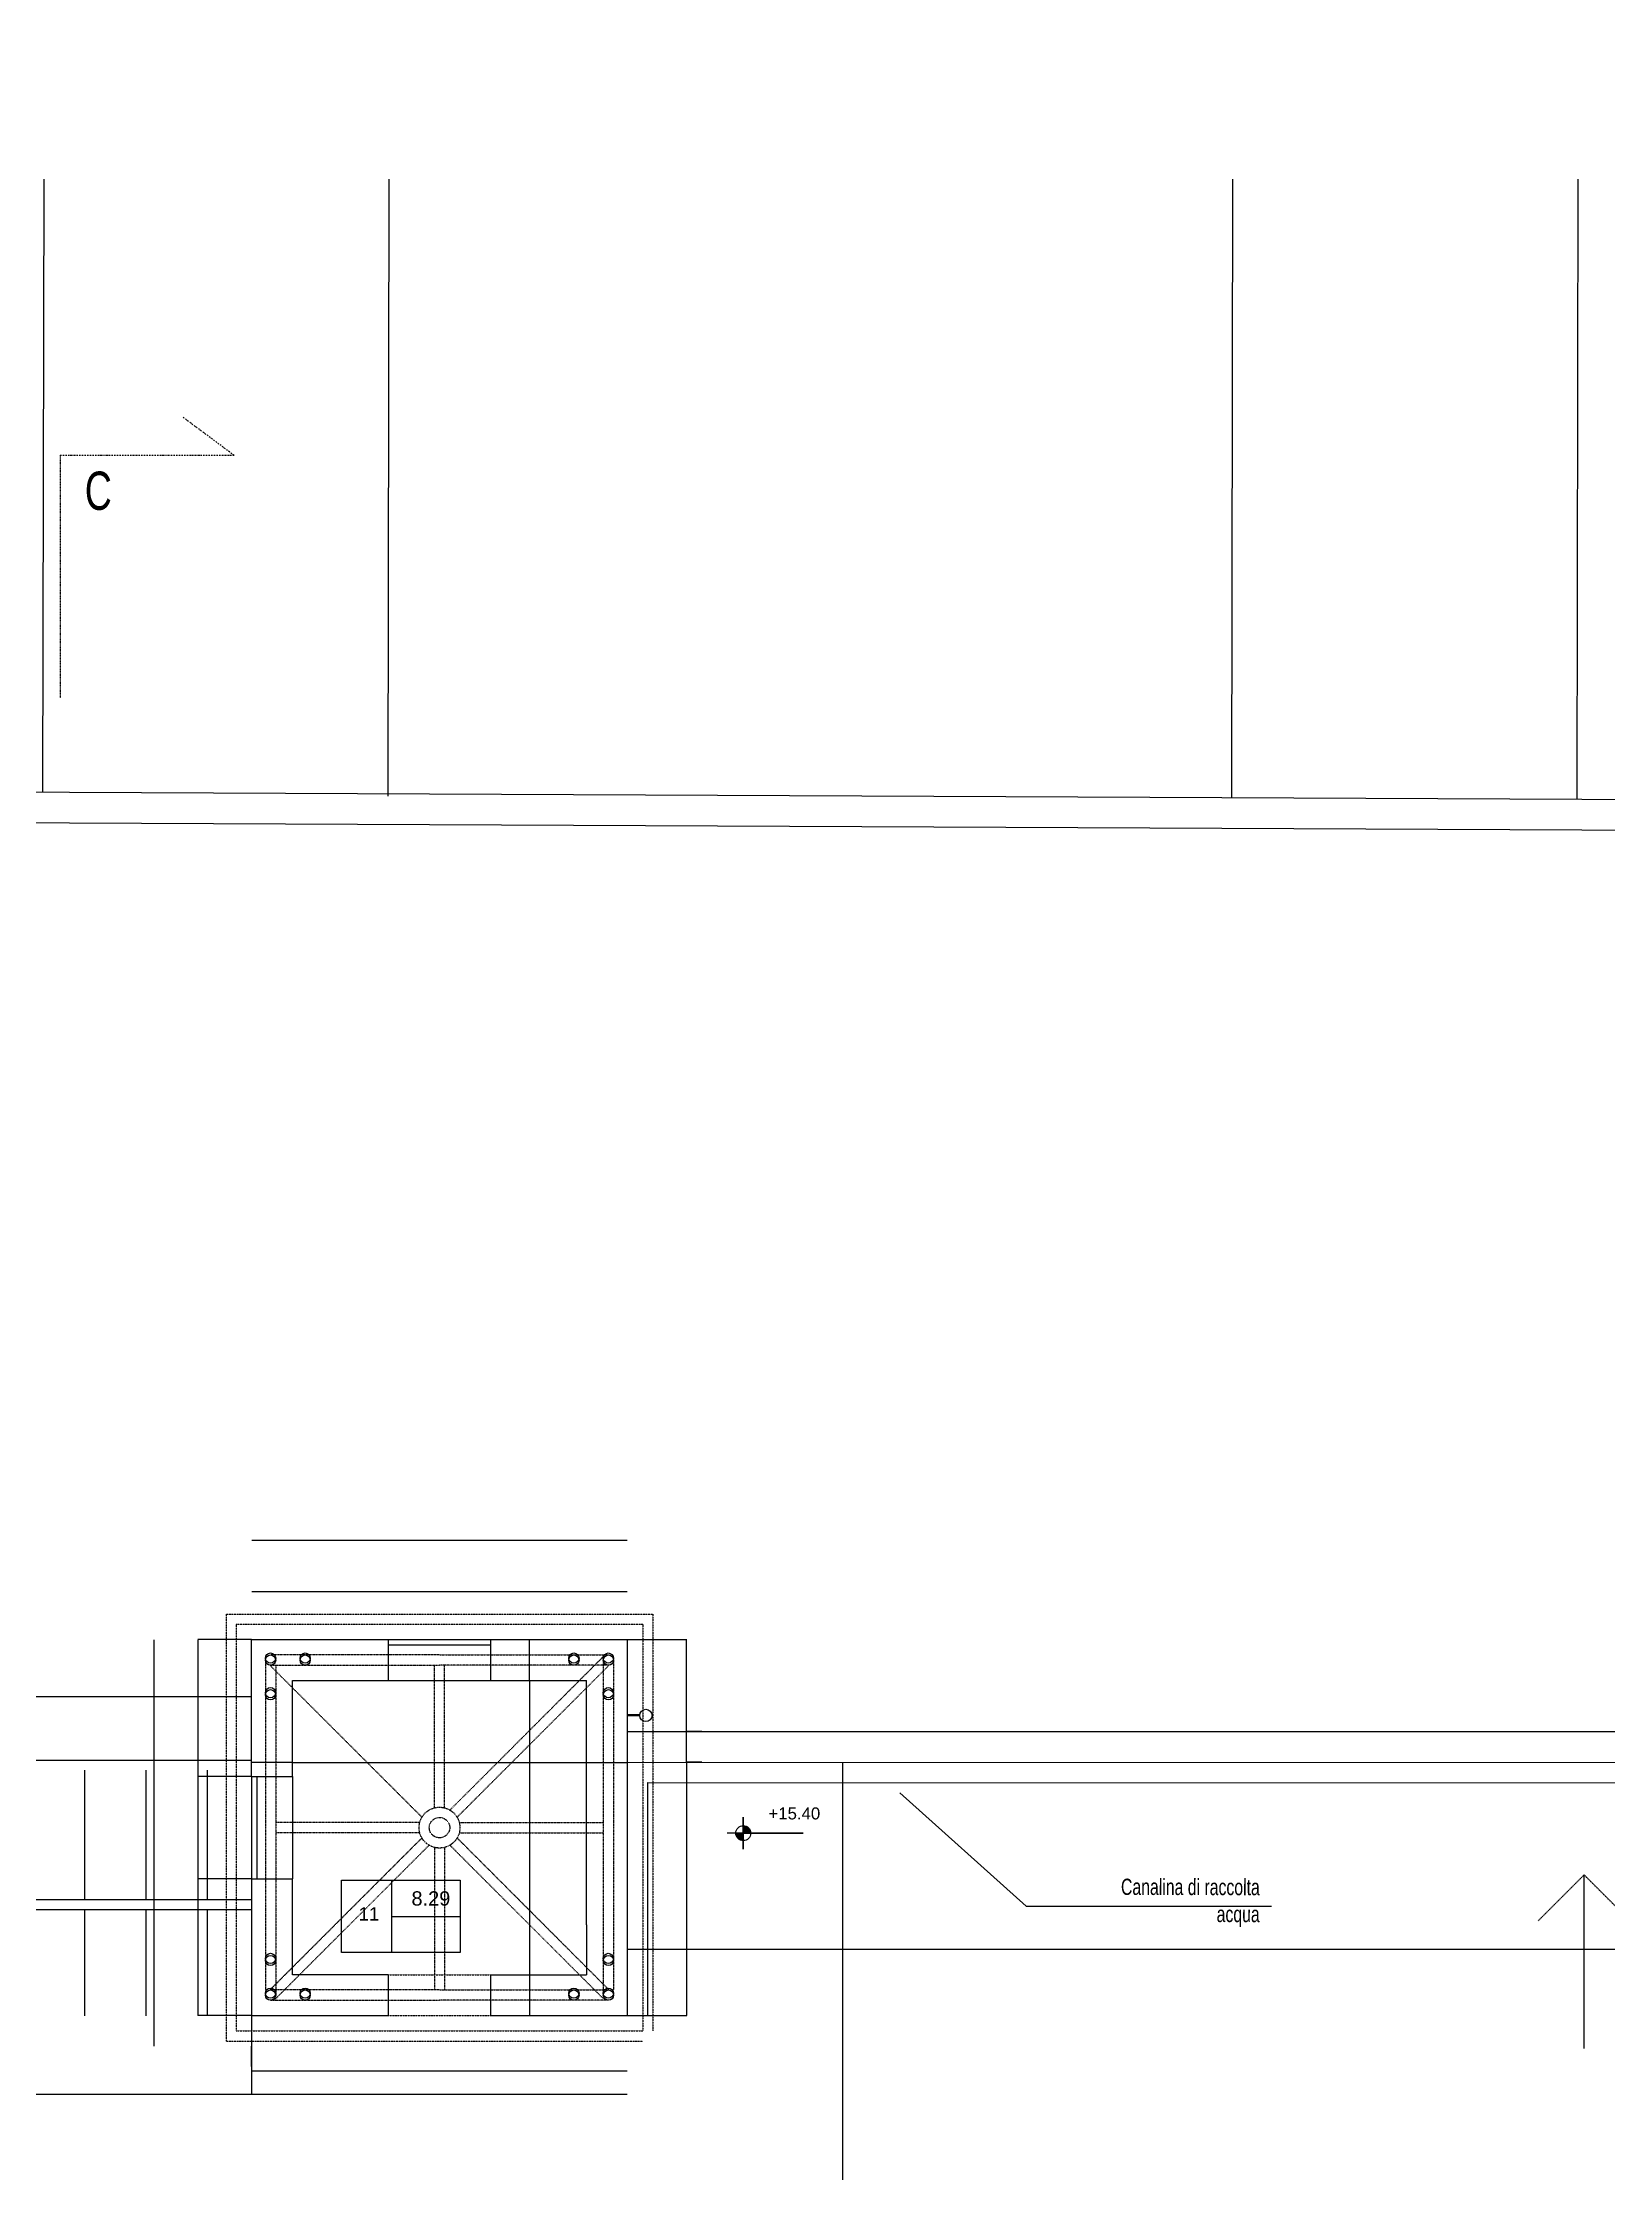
# Model space of a CAD drawing. Header units: millimetres. Extents: x -3782782348 to 131293, y -36553 to 57271.
# Drawn here: x 125612 to 127145, y -24931 to -22846 of the extents above; entities that cross this region are included whole.
import ezdxf

# ---------------------------------------------------------------- set-up
doc = ezdxf.new("R2010")
doc.units = ezdxf.units.MM
doc.header["$LTSCALE"] = 0.01
for name, pattern in [('ACAD_ISO03W100', [30, 12, -18]), ('CONTINOUS', [0]), ('DASHDOT', [25.4, 12.7, -6.35, 0, -6.35]), ('DASHED', [19.05, 12.7, -6.35]), ('HIDDEN', [0.375, 0.25, -0.125])]:
    doc.linetypes.add(name, pattern=pattern)
doc.layers.get('Defpoints').update_dxf_attribs({"color": 253})
for name, color, linetype in [('EPC QUARTO PILASTRI ACCIAIO DEFINITIVO', 1, 'ACAD_ISO03W100'), ('X_cavedi', 1, 'Continuous'), ('X_Esterno', 8, 'Continuous'), ('X_MURI', 8, 'Continuous'), ('X_Numerazione camere', 8, 'Continuous'), ('X_Proiezini', 1, 'Continuous'), ('X_quote 1', 253, 'Continuous'), ('X_Quote altimetriche', 5, 'Continuous'), ('X_rilievo', 8, 'Continuous'), ('X_Serramenti Est', 1, 'Continuous'), ('X_Serramenti Int', 8, 'Continuous'), ('X_Testalino', 8, 'Continuous'), ('X_TESTI', 253, 'Continuous')]:
    doc.layers.add(name, color=color, linetype=linetype)
doc.styles.add('nomi', font='arial.ttf')
doc.styles.add('QUOTE', font='simplex.shx', dxfattribs={"width": 0.7})
doc.styles.get("Standard").update_dxf_attribs({"font": 'arial.ttf'})
doc.dimstyles.get("Standard").update_dxf_attribs({"dimscale": 0, "dimtxt": 0.18, "dimasz": 0.18, "dimexe": 0.18, "dimexo": 0.0625, "dimgap": 0.09, "dimtad": 1, "dimdec": 0, "dimzin": 0, "dimdsep": 46, "dimtxsty": 'Standard', "dimcen": 0.09, "dimclrd": 256, "dimclre": 256, "dimclrt": 5, "dimadec": 0, "dimazin": 0, "dimtfac": 1, "dimtdec": 0, "dimtix": 1, "dimtofl": 0, "dimtmove": 2, "dimatfit": 3, "dimfxl": 1, "dimtolj": 1, "dimtzin": 0, "dimarcsym": 0})

# ---------------------------------------------------------------- blocks, each defined once
blk = doc.blocks.new('*D244')
at = {"layer": 'Defpoints', "color": 0, "transparency": 16777216}
for p in [(126395.2, -24529, 0), (126454.5, -24529, 0), (126454.5, -25091, 0)]:
    blk.add_point(p, dxfattribs=at)
at = {"layer": 'X_quote 1', "lineweight": -2, "transparency": 16777216}
blk.add_line((126395.2, -25090.9, 0), (126395.2, -24529.2, 0), dxfattribs=at)
at = {"layer": 'X_quote 1', "transparency": 16777216}
for points in [[(126395.2, -24529.2, 0), (126395.2, -24529.2, 0), (126395.2, -24529, 0)], [(126395.2, -25090.9, 0), (126395.2, -25090.9, 0), (126395.2, -25091, 0)]]:
    blk.add_solid(points, dxfattribs=at)
at = {"layer": 'X_quote 1', "color": 5, "transparency": 16777216, "insert": (126395, -24810, 0), "char_height": 0.18, "attachment_point": 5, "rotation": 90}
blk.add_mtext('\\A1;562', dxfattribs=at)
blk = doc.blocks.new('*D171')
at = {"layer": 'Defpoints', "color": 0, "transparency": 16777216}
for p in [(125816.4, -24464.8, 0), (125816.4, -24476, 0), (124959.1, -24519.5, 0)]:
    blk.add_point(p, dxfattribs=at)
at = {"layer": 'X_quote 1', "lineweight": -2, "transparency": 16777216}
blk.add_line((124959.3, -24464.8, 0), (125816.2, -24464.8, 0), dxfattribs=at)
at = {"layer": 'X_quote 1', "transparency": 16777216}
for points in [[(124959.3, -24464.8, 0), (124959.3, -24464.8, 0), (124959.1, -24464.8, 0)], [(125816.2, -24464.8, 0), (125816.2, -24464.8, 0), (125816.4, -24464.8, 0)]]:
    blk.add_solid(points, dxfattribs=at)
at = {"layer": 'X_quote 1', "color": 5, "transparency": 16777216, "insert": (125387.7, -24464.6, 0), "char_height": 0.18, "attachment_point": 5}
blk.add_mtext('\\A1;857', dxfattribs=at)
blk = doc.blocks.new('*D308')
at = {"layer": 'Defpoints', "color": 0, "transparency": 16777216}
for p in [(127471.7, -19638.3), (97217.8, -19646.3), (127471.7, -27284.1, 0)]:
    blk.add_point(p, dxfattribs=at)
at = {"layer": 'X_quote 1', "lineweight": -2, "transparency": 16777216}
blk.add_line((97217.9, -19638.3), (127471.6, -19638.3), dxfattribs=at)
at = {"layer": 'X_quote 1', "transparency": 16777216}
for points in [[(97217.9, -19638.2), (97217.9, -19638.3), (97217.8, -19638.3)], [(127471.6, -19638.2), (127471.6, -19638.3), (127471.7, -19638.3)]]:
    blk.add_solid(points, dxfattribs=at)
at = {"layer": 'X_quote 1', "color": 5, "transparency": 16777216, "insert": (112344.8, -19638.1), "char_height": 0.18, "attachment_point": 5}
blk.add_mtext('\\A1;30254', dxfattribs=at)
blk = doc.blocks.new('*D297')
at = {"layer": 'Defpoints', "color": 0, "transparency": 16777216}
for p in [(126184.4, -24529, 0), (127701.9, -24531.2, 0), (127701.9, -24711.9)]:
    blk.add_point(p, dxfattribs=at)
at = {"layer": 'X_quote 1', "lineweight": -2, "transparency": 16777216}
blk.add_line((126184.6, -24711.9), (127701.7, -24711.9), dxfattribs=at)
at = {"layer": 'X_quote 1', "transparency": 16777216}
for points in [[(126184.6, -24711.8), (126184.6, -24711.9), (126184.4, -24711.9)], [(127701.7, -24711.8), (127701.7, -24711.9), (127701.9, -24711.9)]]:
    blk.add_solid(points, dxfattribs=at)
at = {"layer": 'X_quote 1', "color": 5, "transparency": 16777216, "insert": (126943.1, -24711.7), "char_height": 0.18, "attachment_point": 5}
blk.add_mtext('\\A1;1517', dxfattribs=at)
blk = doc.blocks.new('*D352')
at = {"layer": 'Defpoints', "color": 0, "transparency": 16777216}
for p in [(94093.8, -18735.1), (126715.8, -26263.1, 0), (126715.8, -26355.1, 0)]:
    blk.add_point(p, dxfattribs=at)
at = {"layer": 'X_quote 1', "lineweight": -2, "transparency": 16777216}
blk.add_line((94093.9, -26263.1, 0), (126715.6, -26263.1, 0), dxfattribs=at)
at = {"layer": 'X_quote 1', "transparency": 16777216}
for points in [[(94093.9, -26263.1, 0), (94093.9, -26263.2, 0), (94093.8, -26263.1, 0)], [(126715.6, -26263.1, 0), (126715.6, -26263.2, 0), (126715.8, -26263.1, 0)]]:
    blk.add_solid(points, dxfattribs=at)
at = {"layer": 'X_quote 1', "color": 5, "transparency": 16777216, "insert": (110404.8, -26263, 0), "char_height": 0.18, "attachment_point": 5}
blk.add_mtext('\\A1;32622', dxfattribs=at)
blk = doc.blocks.new('*D250')
at = {"layer": 'Defpoints', "color": 0, "transparency": 16777216}
for p in [(126184.4, -24311.7), (125816.4, -24409.1, 0), (126184.4, -24409.1, 0)]:
    blk.add_point(p, dxfattribs=at)
at = {"layer": 'X_quote 1', "lineweight": -2, "transparency": 16777216}
blk.add_line((125816.6, -24311.7), (126184.2, -24311.7), dxfattribs=at)
at = {"layer": 'X_quote 1', "transparency": 16777216}
for points in [[(125816.6, -24311.6), (125816.6, -24311.7), (125816.4, -24311.7)], [(126184.2, -24311.6), (126184.2, -24311.7), (126184.4, -24311.7)]]:
    blk.add_solid(points, dxfattribs=at)
at = {"layer": 'X_quote 1', "color": 5, "transparency": 16777216, "insert": (126000.4, -24311.5), "char_height": 0.18, "attachment_point": 5}
blk.add_mtext('\\A1;368', dxfattribs=at)
blk = doc.blocks.new('*D108')
at = {"layer": 'Defpoints', "color": 0, "transparency": 16777216}
for p in [(125771.9, -24409.1, 0), (125720.6, -24777), (125771.9, -24777, 0)]:
    blk.add_point(p, dxfattribs=at)
at = {"layer": 'X_quote 1', "lineweight": -2, "transparency": 16777216}
blk.add_line((125720.6, -24409.3), (125720.6, -24776.9), dxfattribs=at)
at = {"layer": 'X_quote 1', "transparency": 16777216}
for points in [[(125720.5, -24409.3), (125720.6, -24409.3), (125720.6, -24409.1)], [(125720.5, -24776.9), (125720.6, -24776.9), (125720.6, -24777)]]:
    blk.add_solid(points, dxfattribs=at)
at = {"layer": 'X_quote 1', "color": 5, "transparency": 16777216, "insert": (125720.4, -24593.1), "char_height": 0.18, "attachment_point": 5, "rotation": 90}
blk.add_mtext('\\A1;368', dxfattribs=at)
blk = doc.blocks.new('*D109')
at = {"layer": 'Defpoints', "color": 0, "transparency": 16777216}
for p in [(125816.4, -24767.7, 0), (126184.5, -24799, 0), (126184.5, -24854.1)]:
    blk.add_point(p, dxfattribs=at)
at = {"layer": 'X_quote 1', "lineweight": -2, "transparency": 16777216}
blk.add_line((125816.6, -24854.1), (126184.3, -24854.1), dxfattribs=at)
at = {"layer": 'X_quote 1', "transparency": 16777216}
for points in [[(125816.6, -24854), (125816.6, -24854.1), (125816.4, -24854.1)], [(126184.3, -24854), (126184.3, -24854.1), (126184.5, -24854.1)]]:
    blk.add_solid(points, dxfattribs=at)
at = {"layer": 'X_quote 1', "color": 5, "transparency": 16777216, "insert": (126000.4, -24853.9), "char_height": 0.18, "attachment_point": 5}
blk.add_mtext('\\A1;368', dxfattribs=at)
blk = doc.blocks.new('*D251')
at = {"layer": 'Defpoints', "color": 0, "transparency": 16777216}
for p in [(125856.4, -24543.1), (126144.4, -24529.5), (126144.4, -24543.1, 0)]:
    blk.add_point(p, dxfattribs=at)
at = {"layer": 'X_quote 1', "lineweight": -2, "transparency": 16777216}
blk.add_line((125856.6, -24529.5), (126144.2, -24529.5), dxfattribs=at)
at = {"layer": 'X_quote 1', "transparency": 16777216}
for points in [[(125856.6, -24529.4), (125856.6, -24529.5), (125856.4, -24529.5)], [(126144.2, -24529.4), (126144.2, -24529.5), (126144.4, -24529.5)]]:
    blk.add_solid(points, dxfattribs=at)
at = {"layer": 'X_quote 1', "color": 5, "transparency": 16777216, "insert": (126000.4, -24529.3), "char_height": 0.18, "attachment_point": 5}
blk.add_mtext('\\A1;288', dxfattribs=at)
blk = doc.blocks.new('*D252')
at = {"layer": 'Defpoints', "color": 0, "transparency": 16777216}
for p in [(126088.4, -24409.1), (126095.7, -24409.1, 0), (126091.4, -24449.1, 0)]:
    blk.add_point(p, dxfattribs=at)
at = {"layer": 'X_quote 1', "lineweight": -2, "transparency": 16777216}
blk.add_line((126088.4, -24448.9), (126088.4, -24409.3), dxfattribs=at)
at = {"layer": 'X_quote 1', "transparency": 16777216}
for points in [[(126088.4, -24409.3), (126088.4, -24409.3), (126088.4, -24409.1)], [(126088.4, -24448.9), (126088.4, -24448.9), (126088.4, -24449.1)]]:
    blk.add_solid(points, dxfattribs=at)
at = {"layer": 'X_quote 1', "color": 5, "transparency": 16777216, "insert": (126088.2, -24429.1), "char_height": 0.18, "attachment_point": 5, "rotation": 90}
blk.add_mtext('\\A1;40', dxfattribs=at)
blk = doc.blocks.new('*D110')
at = {"layer": 'Defpoints', "color": 0, "transparency": 16777216}
for p in [(125816.4, -24527, 0), (125816.4, -24529.5), (125856.4, -24526.5, 0)]:
    blk.add_point(p, dxfattribs=at)
at = {"layer": 'X_quote 1', "lineweight": -2, "transparency": 16777216}
blk.add_line((125856.2, -24529.5), (125816.6, -24529.5), dxfattribs=at)
at = {"layer": 'X_quote 1', "transparency": 16777216}
for points in [[(125816.6, -24529.4), (125816.6, -24529.5), (125816.4, -24529.5)], [(125856.2, -24529.4), (125856.2, -24529.5), (125856.4, -24529.5)]]:
    blk.add_solid(points, dxfattribs=at)
at = {"layer": 'X_quote 1', "color": 5, "transparency": 16777216, "insert": (125836.4, -24529.3), "char_height": 0.18, "attachment_point": 5}
blk.add_mtext('\\A1;40', dxfattribs=at)
blk = doc.blocks.new('*D253')
at = {"layer": 'Defpoints', "color": 0, "transparency": 16777216}
for p in [(126144.4, -24737, 0), (126088.4, -24777), (126144.4, -24777, 0)]:
    blk.add_point(p, dxfattribs=at)
at = {"layer": 'X_quote 1', "lineweight": -2, "transparency": 16777216}
blk.add_line((126088.4, -24737.2), (126088.4, -24776.9), dxfattribs=at)
at = {"layer": 'X_quote 1', "transparency": 16777216}
for points in [[(126088.4, -24737.2), (126088.4, -24737.2), (126088.4, -24737)], [(126088.4, -24776.9), (126088.4, -24776.9), (126088.4, -24777)]]:
    blk.add_solid(points, dxfattribs=at)
at = {"layer": 'X_quote 1', "color": 5, "transparency": 16777216, "insert": (126088.2, -24757), "char_height": 0.18, "attachment_point": 5, "rotation": 90}
blk.add_mtext('\\A1;40', dxfattribs=at)
blk = doc.blocks.new('*D273')
at = {"layer": 'Defpoints', "color": 0, "transparency": 16777216}
for p in [(125950.2, -24362), (125816.4, -24409.1, 0), (125950.2, -24409.1, 0)]:
    blk.add_point(p, dxfattribs=at)
at = {"layer": 'X_quote 1', "lineweight": -2, "transparency": 16777216}
blk.add_line((125816.6, -24362), (125950.1, -24362), dxfattribs=at)
at = {"layer": 'X_quote 1', "transparency": 16777216}
for points in [[(125816.6, -24362), (125816.6, -24362), (125816.4, -24362)], [(125950.1, -24362), (125950.1, -24362), (125950.2, -24362)]]:
    blk.add_solid(points, dxfattribs=at)
at = {"layer": 'X_quote 1', "color": 5, "transparency": 16777216, "insert": (125883.3, -24361.8), "char_height": 0.18, "attachment_point": 5}
blk.add_mtext('\\A1;134', dxfattribs=at)
blk = doc.blocks.new('*D274')
at = {"layer": 'Defpoints', "color": 0, "transparency": 16777216}
for p in [(126050.2, -24362), (125950.2, -24409.1, 0), (126050.2, -24409.1, 0)]:
    blk.add_point(p, dxfattribs=at)
at = {"layer": 'X_quote 1', "lineweight": -2, "transparency": 16777216}
blk.add_line((125950.4, -24362), (126050.1, -24362), dxfattribs=at)
at = {"layer": 'X_quote 1', "transparency": 16777216}
for points in [[(125950.4, -24362), (125950.4, -24362), (125950.2, -24362)], [(126050.1, -24362), (126050.1, -24362), (126050.2, -24362)]]:
    blk.add_solid(points, dxfattribs=at)
at = {"layer": 'X_quote 1', "color": 5, "transparency": 16777216, "insert": (126000.2, -24361.8), "char_height": 0.18, "attachment_point": 5}
blk.add_mtext('\\A1;100', dxfattribs=at)
blk = doc.blocks.new('*D275')
at = {"layer": 'Defpoints', "color": 0, "transparency": 16777216}
for p in [(126184.4, -24362), (126050.2, -24409.1, 0), (126184.4, -24409.1, 0)]:
    blk.add_point(p, dxfattribs=at)
at = {"layer": 'X_quote 1', "lineweight": -2, "transparency": 16777216}
blk.add_line((126050.4, -24362), (126184.2, -24362), dxfattribs=at)
at = {"layer": 'X_quote 1', "transparency": 16777216}
for points in [[(126050.4, -24362), (126050.4, -24362), (126050.2, -24362)], [(126184.2, -24362), (126184.2, -24362), (126184.4, -24362)]]:
    blk.add_solid(points, dxfattribs=at)
at = {"layer": 'X_quote 1', "color": 5, "transparency": 16777216, "insert": (126117.3, -24361.8), "char_height": 0.18, "attachment_point": 5}
blk.add_mtext('\\A1;134', dxfattribs=at)
blk = doc.blocks.new('*D142')
at = {"layer": 'Defpoints', "color": 0, "transparency": 16777216}
for p in [(125771.8, -24777, 0), (125720.6, -24807), (125771.9, -24807, 0)]:
    blk.add_point(p, dxfattribs=at)
at = {"layer": 'X_quote 1', "lineweight": -2, "transparency": 16777216}
blk.add_line((125720.6, -24777.2), (125720.6, -24806.9), dxfattribs=at)
at = {"layer": 'X_quote 1', "transparency": 16777216}
for points in [[(125720.5, -24777.2), (125720.6, -24777.2), (125720.6, -24777)], [(125720.5, -24806.9), (125720.6, -24806.9), (125720.6, -24807)]]:
    blk.add_solid(points, dxfattribs=at)
at = {"layer": 'X_quote 1', "color": 5, "transparency": 16777216, "insert": (125720.4, -24792), "char_height": 0.18, "attachment_point": 5, "rotation": 90}
blk.add_mtext('\\A1;30', dxfattribs=at)
blk = doc.blocks.new('*D276')
at = {"layer": 'Defpoints', "color": 0, "transparency": 16777216}
for p in [(126144.4, -24449.1, 0), (126088.4, -24737), (126144.4, -24737, 0)]:
    blk.add_point(p, dxfattribs=at)
at = {"layer": 'X_quote 1', "lineweight": -2, "transparency": 16777216}
blk.add_line((126088.4, -24449.3), (126088.4, -24736.8), dxfattribs=at)
at = {"layer": 'X_quote 1', "transparency": 16777216}
for points in [[(126088.4, -24449.3), (126088.4, -24449.3), (126088.4, -24449.1)], [(126088.4, -24736.8), (126088.4, -24736.8), (126088.4, -24737)]]:
    blk.add_solid(points, dxfattribs=at)
at = {"layer": 'X_quote 1', "color": 5, "transparency": 16777216, "insert": (126088.2, -24593.1), "char_height": 0.18, "attachment_point": 5, "rotation": 90}
blk.add_mtext('\\A1;288', dxfattribs=at)
blk = doc.blocks.new('*D277')
at = {"layer": 'Defpoints', "color": 0, "transparency": 16777216}
for p in [(125950.2, -24777, 0), (126050.2, -24777, 0), (126050.2, -24831.1)]:
    blk.add_point(p, dxfattribs=at)
at = {"layer": 'X_quote 1', "lineweight": -2, "transparency": 16777216}
blk.add_line((125950.4, -24831.1), (126050.1, -24831.1), dxfattribs=at)
at = {"layer": 'X_quote 1', "transparency": 16777216}
for points in [[(125950.4, -24831.1), (125950.4, -24831.1), (125950.2, -24831.1)], [(126050.1, -24831.1), (126050.1, -24831.1), (126050.2, -24831.1)]]:
    blk.add_solid(points, dxfattribs=at)
at = {"layer": 'X_quote 1', "color": 5, "transparency": 16777216, "insert": (126000.2, -24830.9), "char_height": 0.18, "attachment_point": 5}
blk.add_mtext('\\A1;100', dxfattribs=at)
blk = doc.blocks.new('*D278')
at = {"layer": 'Defpoints', "color": 0, "transparency": 16777216}
for p in [(125816.4, -24777, 0), (125950.2, -24777, 0), (125950.2, -24831.1)]:
    blk.add_point(p, dxfattribs=at)
at = {"layer": 'X_quote 1', "lineweight": -2, "transparency": 16777216}
blk.add_line((125816.6, -24831.1), (125950.1, -24831.1), dxfattribs=at)
at = {"layer": 'X_quote 1', "transparency": 16777216}
for points in [[(125816.6, -24831.1), (125816.6, -24831.1), (125816.4, -24831.1)], [(125950.1, -24831.1), (125950.1, -24831.1), (125950.2, -24831.1)]]:
    blk.add_solid(points, dxfattribs=at)
at = {"layer": 'X_quote 1', "color": 5, "transparency": 16777216, "insert": (125883.3, -24830.9), "char_height": 0.18, "attachment_point": 5}
blk.add_mtext('\\A1;134', dxfattribs=at)
blk = doc.blocks.new('*D279')
at = {"layer": 'Defpoints', "color": 0, "transparency": 16777216}
for p in [(126050.2, -24777, 0), (126184.4, -24777, 0), (126184.4, -24831.1)]:
    blk.add_point(p, dxfattribs=at)
at = {"layer": 'X_quote 1', "lineweight": -2, "transparency": 16777216}
blk.add_line((126050.4, -24831.1), (126184.2, -24831.1), dxfattribs=at)
at = {"layer": 'X_quote 1', "transparency": 16777216}
for points in [[(126050.4, -24831.1), (126050.4, -24831.1), (126050.2, -24831.1)], [(126184.2, -24831.1), (126184.2, -24831.1), (126184.4, -24831.1)]]:
    blk.add_solid(points, dxfattribs=at)
at = {"layer": 'X_quote 1', "color": 5, "transparency": 16777216, "insert": (126117.3, -24830.9), "char_height": 0.18, "attachment_point": 5}
blk.add_mtext('\\A1;134', dxfattribs=at)
blk = doc.blocks.new('*D377')
at = {"layer": 'Defpoints', "color": 0, "transparency": 16777216}
for p in [(126144.4, -24529.5, 0), (126184.4, -24529.5, 0), (126184.4, -24529.5)]:
    blk.add_point(p, dxfattribs=at)
at = {"layer": 'X_quote 1', "lineweight": -2, "transparency": 16777216}
for p, q in [((126144.4, -24529.4), (126144.4, -24529.3)), ((126144.6, -24529.5), (126184.2, -24529.5)), ((126184.4, -24529.5), (126184.4, -24529.6))]:
    blk.add_line(p, q, dxfattribs=at)
at = {"layer": 'X_quote 1', "transparency": 16777216}
for points in [[(126144.6, -24529.4), (126144.6, -24529.5), (126144.4, -24529.5)], [(126184.2, -24529.4), (126184.2, -24529.5), (126184.4, -24529.5)]]:
    blk.add_solid(points, dxfattribs=at)
at = {"layer": 'X_quote 1', "color": 5, "transparency": 16777216, "insert": (126164.4, -24529.3), "char_height": 0.18, "attachment_point": 5}
blk.add_mtext('\\A1;40', dxfattribs=at)
blk = doc.blocks.new('*D379')
at = {"layer": 'Defpoints', "color": 0, "transparency": 16777216}
for p in [(125816.4, -24409.1, 0), (125763.9, -24543.1), (125816.4, -24543.1, 0)]:
    blk.add_point(p, dxfattribs=at)
at = {"layer": 'X_quote 1', "lineweight": -2, "transparency": 16777216}
for p, q in [((125816.3, -24409.1), (125763.7, -24409.1)), ((125763.9, -24409.3), (125763.9, -24542.9)), ((125816.3, -24543.1), (125763.7, -24543.1))]:
    blk.add_line(p, q, dxfattribs=at)
at = {"layer": 'X_quote 1', "transparency": 16777216}
for points in [[(125763.9, -24409.3), (125763.9, -24409.3), (125763.9, -24409.1)], [(125763.9, -24542.9), (125763.9, -24542.9), (125763.9, -24543.1)]]:
    blk.add_solid(points, dxfattribs=at)
at = {"layer": 'X_quote 1', "color": 5, "transparency": 16777216, "insert": (125763.7, -24476.1), "char_height": 0.18, "attachment_point": 5, "rotation": 90}
blk.add_mtext('\\A1;134', dxfattribs=at)
blk = doc.blocks.new('*D380')
at = {"layer": 'Defpoints', "color": 0, "transparency": 16777216}
for p in [(125816.4, -24543.1, 0), (125763.9, -24643.1), (125816.4, -24643.1, 0)]:
    blk.add_point(p, dxfattribs=at)
at = {"layer": 'X_quote 1', "lineweight": -2, "transparency": 16777216}
for p, q in [((125816.3, -24543.1), (125763.7, -24543.1)), ((125763.9, -24543.3), (125763.9, -24642.9)), ((125816.3, -24643.1), (125763.7, -24643.1))]:
    blk.add_line(p, q, dxfattribs=at)
at = {"layer": 'X_quote 1', "transparency": 16777216}
for points in [[(125763.9, -24543.3), (125763.9, -24543.3), (125763.9, -24543.1)], [(125763.9, -24642.9), (125763.9, -24642.9), (125763.9, -24643.1)]]:
    blk.add_solid(points, dxfattribs=at)
at = {"layer": 'X_quote 1', "color": 5, "transparency": 16777216, "insert": (125763.7, -24593.1), "char_height": 0.18, "attachment_point": 5, "rotation": 90}
blk.add_mtext('\\A1;100', dxfattribs=at)
blk = doc.blocks.new('*D381')
at = {"layer": 'Defpoints', "color": 0, "transparency": 16777216}
for p in [(125816.4, -24643.1, 0), (125763.9, -24777), (125816.4, -24777, 0)]:
    blk.add_point(p, dxfattribs=at)
at = {"layer": 'X_quote 1', "lineweight": -2, "transparency": 16777216}
for p, q in [((125816.3, -24643.1), (125763.7, -24643.1)), ((125763.9, -24643.3), (125763.9, -24776.9)), ((125816.3, -24777), (125763.7, -24777))]:
    blk.add_line(p, q, dxfattribs=at)
at = {"layer": 'X_quote 1', "transparency": 16777216}
for points in [[(125763.9, -24643.3), (125763.9, -24643.3), (125763.9, -24643.1)], [(125763.9, -24776.9), (125763.9, -24776.9), (125763.9, -24777)]]:
    blk.add_solid(points, dxfattribs=at)
at = {"layer": 'X_quote 1', "color": 5, "transparency": 16777216, "insert": (125763.7, -24710.1), "char_height": 0.18, "attachment_point": 5, "rotation": 90}
blk.add_mtext('\\A1;134', dxfattribs=at)
blk = doc.blocks.new('*D419')
at = {"layer": 'Defpoints', "color": 0, "transparency": 16777216}
for p in [(96927.2, -18765.1), (96934, -18765.1), (126454.5, -26355.1, 0)]:
    blk.add_point(p, dxfattribs=at)
at = {"layer": 'X_quote 1', "lineweight": -2, "transparency": 16777216}
for p, q in [((96933.9, -18765.1), (96927, -18765.1)), ((96927.2, -26354.9), (96927.2, -18765.3)), ((126454.4, -26355.1), (96927, -26355.1))]:
    blk.add_line(p, q, dxfattribs=at)
at = {"layer": 'X_quote 1', "transparency": 16777216}
for points in [[(96927.2, -18765.3), (96927.2, -18765.3), (96927.2, -18765.1)], [(96927.2, -26354.9), (96927.2, -26354.9), (96927.2, -26355.1)]]:
    blk.add_solid(points, dxfattribs=at)
at = {"layer": 'X_quote 1', "color": 5, "transparency": 16777216, "insert": (96927, -22560.1), "char_height": 0.18, "attachment_point": 5, "rotation": 90}
blk.add_mtext('\\A1;7590', dxfattribs=at)
blk = doc.blocks.new('quota altim')
at = {"layer": 'X_Quote altimetriche', "ltscale": 4}
h = blk.add_hatch(color=256, dxfattribs=at)
h.paths.add_polyline_path([(0, 18.7), (0, 0), (18.7, 0, 0.414214)])
h.paths.add_polyline_path([(0, 0), (-18.7, 0, 0.414214), (0, -18.7)])
blk.add_lwpolyline([(0, 0), (0, 40), (0, 40), (0, -40), (0, -40), (0, 0), (40, 0), (149.3, 0), (0, 0), (-40, 0), (-40, 0)], dxfattribs=at)
blk.add_circle((0, 0), 18.7, dxfattribs=at)
blk = doc.blocks.new('*D407')
at = {"layer": 'Defpoints', "color": 0, "transparency": 16777216}
for p in [(124959.1, -24801.9, 0), (125816.4, -24807, 0), (125816.4, -24854.1)]:
    blk.add_point(p, dxfattribs=at)
at = {"layer": 'X_quote 1', "lineweight": -2, "transparency": 16777216}
for p, q in [((124959.1, -24801.9), (124959.1, -24854.3)), ((125816.4, -24807.1), (125816.4, -24854.3)), ((124959.3, -24854.1), (125816.2, -24854.1))]:
    blk.add_line(p, q, dxfattribs=at)
at = {"layer": 'X_quote 1', "transparency": 16777216}
for points in [[(124959.3, -24854), (124959.3, -24854.1), (124959.1, -24854.1)], [(125816.2, -24854), (125816.2, -24854.1), (125816.4, -24854.1)]]:
    blk.add_solid(points, dxfattribs=at)
at = {"layer": 'X_quote 1', "color": 5, "transparency": 16777216, "insert": (125387.7, -24853.9), "char_height": 0.18, "attachment_point": 5}
blk.add_mtext('\\A1;857', dxfattribs=at)
blk = doc.blocks.new('*D409')
at = {"layer": 'Defpoints', "color": 0, "transparency": 16777216}
for p in [(126241.6, -24529, 0), (126184.4, -24777, 0), (126242.4, -24777)]:
    blk.add_point(p, dxfattribs=at)
at = {"layer": 'X_quote 1', "lineweight": -2, "transparency": 16777216}
for p, q in [((126241.6, -24529), (126242.6, -24529)), ((126242.4, -24529.1), (126242.4, -24776.9)), ((126184.5, -24777), (126242.6, -24777))]:
    blk.add_line(p, q, dxfattribs=at)
at = {"layer": 'X_quote 1', "transparency": 16777216}
for points in [[(126242.4, -24529.1), (126242.4, -24529.1), (126242.4, -24529)], [(126242.4, -24776.9), (126242.4, -24776.9), (126242.4, -24777)]]:
    blk.add_solid(points, dxfattribs=at)
at = {"layer": 'X_quote 1', "color": 5, "transparency": 16777216, "insert": (126242.2, -24653), "char_height": 0.18, "attachment_point": 5, "rotation": 90}
blk.add_mtext('\\A1;248', dxfattribs=at)
blk = doc.blocks.new('*D410')
at = {"layer": 'Defpoints', "color": 0, "transparency": 16777216}
for p in [(126242.4, -24499), (126257.4, -24499, 0), (126257.4, -24529)]:
    blk.add_point(p, dxfattribs=at)
at = {"layer": 'X_quote 1', "lineweight": -2, "transparency": 16777216}
for p, q in [((126257.3, -24499), (126242.2, -24499)), ((126242.4, -24528.8), (126242.4, -24499.2)), ((126257.3, -24529), (126242.2, -24529))]:
    blk.add_line(p, q, dxfattribs=at)
at = {"layer": 'X_quote 1', "transparency": 16777216}
for points in [[(126242.4, -24499.2), (126242.4, -24499.2), (126242.4, -24499)], [(126242.4, -24528.8), (126242.4, -24528.8), (126242.4, -24529)]]:
    blk.add_solid(points, dxfattribs=at)
at = {"layer": 'X_quote 1', "color": 5, "transparency": 16777216, "insert": (126242.2, -24514), "char_height": 0.18, "attachment_point": 5, "rotation": 90}
blk.add_mtext('\\A1;30', dxfattribs=at)
blk = doc.blocks.new('*D411')
at = {"layer": 'Defpoints', "color": 0, "transparency": 16777216}
for p in [(126184.4, -24409.1, 0), (126242.4, -24409.1), (126257.4, -24499, 0)]:
    blk.add_point(p, dxfattribs=at)
at = {"layer": 'X_quote 1', "lineweight": -2, "transparency": 16777216}
for p, q in [((126184.5, -24409.1), (126242.6, -24409.1)), ((126242.4, -24498.9), (126242.4, -24409.3)), ((126257.3, -24499), (126242.2, -24499))]:
    blk.add_line(p, q, dxfattribs=at)
at = {"layer": 'X_quote 1', "transparency": 16777216}
for points in [[(126242.4, -24409.3), (126242.4, -24409.3), (126242.4, -24409.1)], [(126242.4, -24498.9), (126242.4, -24498.9), (126242.4, -24499)]]:
    blk.add_solid(points, dxfattribs=at)
at = {"layer": 'X_quote 1', "color": 5, "transparency": 16777216, "insert": (126242.2, -24454.1), "char_height": 0.18, "attachment_point": 5, "rotation": 90}
blk.add_mtext('\\A1;90', dxfattribs=at)

msp = doc.modelspace()

# ---------------------------------------------------------------- linework, layer by layer
at = {"layer": 'EPC QUARTO PILASTRI ACCIAIO DEFINITIVO', "linetype": 'CONTINOUS'}
for centre in [(125835, -24429.1, 0), (125868.8, -24429.1, 0), (126132, -24429.1, 0), (126165.8, -24429.1, 0), (125835, -24463, 0), (126165.8, -24463, 0), (125835, -24723.1, 0), (126165.8, -24723.1, 0), (125835, -24757, 0), (125868.8, -24757, 0), (126132, -24757, 0), (126165.8, -24757, 0)]:
    msp.add_circle(centre, 5, dxfattribs=at)
at = {"layer": 'X_cavedi'}
for p, q in [((126196.5, -24482.8, 0), (126184.4, -24482.8, 0)), ((126196.5, -24483.8, 0), (126184.4, -24483.8, 0))]:
    msp.add_line(p, q, dxfattribs=at)
msp.add_circle((126202.5, -24483.3, 0), 6, dxfattribs=at)
msp.add_circle((126202.5, -24483.3, 0), 6, dxfattribs=at)
at = {"layer": 'X_Esterno'}
for p, q in [((124705.6, -23575.3, 0), (128534.6, -23593, 0)), ((124705.6, -23575.3, 0), (128534.6, -23593, 0)), ((124705.5, -23605.3, 0), (128534.5, -23623, 0)), ((124705.5, -23605.3, 0), (128534.5, -23623, 0)), ((125653.2, -24663.6, 0), (125653.2, -24537, 0)), ((125713.2, -24663.6, 0), (125713.2, -24537, 0)), ((125713.2, -24663.6, 0), (125713.2, -24537, 0)), ((125773.2, -24663.6, 0), (125773.2, -24537, 0)), ((126204.4, -24777, 0), (126204.4, -24549, 0)), ((125653.2, -24777.3, 0), (125653.2, -24673.6, 0)), ((125653.2, -24777.3, 0), (125653.2, -24673.6, 0)), ((125713.2, -24777.3, 0), (125713.2, -24673.6, 0)), ((125713.2, -24777.3, 0), (125713.2, -24673.6, 0)), ((125773.2, -24777.3, 0), (125773.2, -24673.6, 0)), ((126184.4, -24777, 0), (126204.4, -24777, 0)), ((125816.4, -24827, 0), (125816.4, -24807, 0))]:
    msp.add_line(p, q, dxfattribs=at)
at = {"layer": 'X_Esterno', "elevation": 0}
for points in [[(124960.9, -24527), (125816.4, -24527)], [(126204.4, -24549), (127731.9, -24549.2)]]:
    msp.add_lwpolyline(points, dxfattribs=at)
at = {"layer": 'X_MURI', "linetype": 'DASHDOT', "ltscale": 10}
for p, q in [((125799.2, -23249.9, 0), (125749.4, -23212.9, 0)), ((125629, -23249.9, 0), (125799.2, -23249.9, 0))]:
    msp.add_line(p, q, dxfattribs=at)
at = {"layer": 'X_MURI'}
for p, q in [((126050.2, -24409.1, 0), (126184.4, -24409.1, 0)), ((126184.4, -24777, 0), (126184.4, -24409.1, 0)), ((126050.2, -24449.1, 0), (126144.4, -24449.1, 0)), ((126144.4, -24688.1, 0), (126144.4, -24449.1, 0)), ((126050.2, -24737, 0), (126144.4, -24737, 0)), ((126050.2, -24777, 0), (126184.4, -24777, 0))]:
    msp.add_line(p, q, dxfattribs=at)
at = {"layer": 'X_MURI', "linetype": 'DASHDOT', "ltscale": 4, "elevation": 0}
msp.add_lwpolyline([(125629, -23249.9), (125629, -23487.5)], dxfattribs=at)
at = {"layer": 'X_MURI', "elevation": 0}
for points in [[(125816.4, -24543.1), (125816.4, -24409.1), (125950.2, -24409.1)], [(125950.2, -24409.1), (125950.2, -24449.1)], [(126050.2, -24409.1), (126050.2, -24449.1)], [(125856.4, -24543.1), (125856.4, -24449.1), (125950.2, -24449.1)], [(125816.4, -24543.1), (125856.4, -24543.1)], [(125816.4, -24643.1), (125816.4, -24777), (125950.2, -24777)], [(125816.4, -24643.1), (125856.4, -24643.1)], [(125856.4, -24737), (125856.4, -24643.1)], [(125950.2, -24737), (125856.4, -24737), (125856.4, -24643.1)], [(126144.4, -24688.1), (126144.4, -24737)], [(125950.2, -24737), (125950.2, -24777)], [(126050.2, -24737), (126050.2, -24777)]]:
    msp.add_lwpolyline(points, dxfattribs=at)
at = {"layer": 'X_Numerazione camere'}
for p, q in [((125953.3, -24644.6), (125953.3, -24715.4)), ((125953.3, -24680), (126020.7, -24680))]:
    msp.add_line(p, q, dxfattribs=at)
msp.add_lwpolyline([(125904.4, -24644.6), (126020.7, -24644.6), (126020.7, -24715.4), (125904.4, -24715.4)], close=True, dxfattribs=at)
at = {"layer": 'X_Proiezini', "linetype": 'HIDDEN', "ltscale": 100}
for p, q in [((125791.4, -24384.1, 0), (126209.4, -24384.1, 0)), ((125791.4, -24384.1, 0), (125791.4, -24802, 0)), ((125801.4, -24394.1, 0), (126199.4, -24394.1, 0)), ((125801.4, -24394.1, 0), (125801.4, -24792, 0)), ((126199.4, -24394.1, 0), (126199.4, -24792.1, 0)), ((126209.4, -24384.1, 0), (126209.4, -24792.1, 0)), ((125801.4, -24792, 0), (126199.4, -24792.1, 0)), ((125791.4, -24802, 0), (126199.4, -24802.1, 0))]:
    msp.add_line(p, q, dxfattribs=at)
at = {"layer": 'X_Proiezini', "ltscale": 0.5}
for p, q in [((126184.4, -24499, 0), (127701.9, -24499.2, 0)), ((125816.4, -24663.6, 0), (124959.1, -24663.6, 0)), ((125816.4, -24673.6, 0), (124959.1, -24673.6, 0)), ((125816.4, -24777, 0), (125816.4, -24807, 0))]:
    msp.add_line(p, q, dxfattribs=at)
at = {"layer": 'X_Proiezini', "linetype": 'HIDDEN', "ltscale": 200}
for p, q in [((127121.2, -24639.3), (127076.2, -24684.3)), ((127121.2, -24809.3), (127121.2, -24639.3)), ((127121.2, -24639.3), (127166.2, -24684.3))]:
    msp.add_line(p, q, dxfattribs=at)
at = {"layer": 'X_Proiezini', "elevation": 0}
for points in [[(125950.2, -24409.1), (126050.2, -24409.1)], [(125950.2, -24414.1), (126050.2, -24414.1)], [(125950.2, -24449.1), (126050.2, -24449.1)], [(125816.4, -24543.1), (125816.4, -24643.1)], [(125821.4, -24543.1), (125821.4, -24643.1)], [(125856.4, -24543.1), (125856.4, -24643.1)]]:
    msp.add_lwpolyline(points, dxfattribs=at)
at = {"layer": 'X_Proiezini', "ltscale": 0.5, "elevation": 0}
msp.add_lwpolyline([(126184.4, -24529), (127701.9, -24529.2)], dxfattribs=at)
at = {"layer": 'X_Proiezini', "linetype": 'HIDDEN', "ltscale": 100, "elevation": 0}
for points in [[(125950.2, -24737), (126050.2, -24737)], [(125950.2, -24777), (126050.2, -24777)]]:
    msp.add_lwpolyline(points, dxfattribs=at)
at = {"layer": 'X_rilievo'}
for p, q in [((125950.8, -22979.7, 0), (125949.8, -23583.6, 0)), ((126776.9, -22979.7, 0), (126775.9, -23584.9, 0))]:
    msp.add_line(p, q, dxfattribs=at)
at = {"layer": 'X_Serramenti Est', "color": 253, "linetype": 'DASHED', "ltscale": 0.4}
for p, q in [((125830, -24429.1, 0), (125830, -24752, 0)), ((125983.2, -24582.9, 0), (125834.3, -24434.1, 0)), ((126000.4, -24424.1, 0), (125835, -24424.1, 0)), ((125835, -24434.1, 0), (126000.4, -24434.1, 0)), ((125840, -24434.1, 0), (125840, -24757, 0)), ((125995.4, -24573.7, 0), (125995.4, -24434.1, 0)), ((126000.4, -24424.1, 0), (126165.8, -24424.1, 0)), ((126165.8, -24434.1, 0), (126000.4, -24434.1, 0)), ((126005.4, -24573.7, 0), (126005.4, -24434.1, 0)), ((126010.6, -24575.9, 0), (126160.8, -24425.7, 0)), ((126017.6, -24582.9, 0), (126166.5, -24434.1, 0)), ((126160.8, -24429.1, 0), (126160.8, -24757, 0)), ((126170.8, -24429.1, 0), (126170.8, -24752, 0)), ((125981, -24588.1, 0), (125840, -24588.1, 0)), ((126019.8, -24588.1, 0), (126160.8, -24588.1, 0)), ((125983.2, -24603.2, 0), (125834.3, -24752, 0)), ((125981, -24598.1, 0), (125840, -24598.1, 0)), ((126017.6, -24603.2, 0), (126166.5, -24752.1, 0)), ((126019.8, -24598.1, 0), (126160.8, -24598.1, 0)), ((125990.2, -24610.3, 0), (125838.5, -24762, 0)), ((125995.4, -24612.4, 0), (125995.4, -24752.1, 0)), ((126005.4, -24612.4, 0), (126005.4, -24752.1, 0)), ((126010.6, -24610.3, 0), (126160.8, -24760.5, 0)), ((126000.4, -24752, 0), (125835, -24752, 0)), ((126000.4, -24752, 0), (126165.8, -24752, 0)), ((125835, -24762, 0), (126000.4, -24762, 0)), ((126165.8, -24762, 0), (126000.4, -24762, 0))]:
    msp.add_line(p, q, dxfattribs=at)
for radius in [20, 10]:
    msp.add_circle((126000.4, -24593.1, 0), radius, dxfattribs=at)
at = {"layer": 'X_Serramenti Int'}
for centre in [(125835, -24427.1, 0), (125868.8, -24427.1, 0), (126132, -24427.1, 0), (126165.7, -24427.1, 0), (125835, -24461, 0), (126165.7, -24461, 0), (125835, -24721.1, 0), (126165.7, -24721.1, 0), (125835, -24755.1, 0), (125868.8, -24755.1, 0), (126132, -24755.1, 0), (126165.7, -24755.1, 0)]:
    msp.add_circle(centre, 5, dxfattribs=at)
at = {"layer": 'X_Testalino', "ltscale": 2}
for p, q in [((125612.8, -22979.7, 0), (125611.8, -23579.5, 0)), ((127114.9, -22979.7, 0), (127113.9, -23586.4, 0))]:
    msp.add_line(p, q, dxfattribs=at)
at = {"layer": 'X_TESTI'}
for p, q in [((126451.3, -24559, 0), (126574.8, -24669.8, 0)), ((126574.8, -24669.8, 0), (126815.1, -24669.8, 0))]:
    msp.add_line(p, q, dxfattribs=at)

# ---------------------------------------------------------------- block references
at = {"layer": 'X_Quote altimetriche', "xscale": 0.3919999999943684, "yscale": 0.3919999999943684, "zscale": 0.3919999999943684}
msp.add_blockref('quota altim', (126297.9, -24598.5), dxfattribs=at)

# ---------------------------------------------------------------- texts
at = {"layer": 'X_Numerazione camere', "color": 1, "insert": (125941.5, -24677.5), "char_height": 8.165, "width": 81.649, "attachment_point": 6, "rotation": 359.9558, "style": 'nomi'}
msp.add_mtext('{\\H1.6x;11}', dxfattribs=at)
at = {"layer": 'X_Numerazione camere', "insert": (126011, -24662.5, 0), "char_height": 11.664, "width": 116.642, "attachment_point": 6, "rotation": 359.9558, "style": 'nomi'}
msp.add_mtext('{\\H1.2x;8.29}', dxfattribs=at)
at = {"layer": 'X_Quote altimetriche', "ltscale": 4, "insert": (126322.5, -24573.3), "char_height": 11.76, "width": 112.799, "attachment_point": 1}
msp.add_mtext('{\\fArial|b0|i0|c0|p34;+15.40}', dxfattribs=at)
at = {"layer": 'X_TESTI', "attachment_point": 9, "rotation": 359.8509, "style": 'QUOTE'}
for s, insert, char_height, width in [('{\\fArial|b0|i0|c0|p34;C}', (125679.5, -23303.9, 0), 37.5, 233.79), ('{\\fArial|b0|i0|c0|p34;\\H10.9x;Canalina di raccolta\\Pacqua}', (126803.5, -24690.4, 0), 1.452, 214.705)]:
    msp.add_mtext(s, dxfattribs=dict(at, insert=insert, char_height=char_height, width=width))

# ---------------------------------------------------------------- dimensions: what is measured, and where the dimension line sits
at = {"layer": 'X_quote 1'}
for base, p1, p2, override, picture, middle in [((126715.8, -26263.1, 0), (94093.8, -18735.1), (126715.8, -26355.1, 0), {"dimscale": 1, "dimse1": 1, "dimse2": 1}, '*D352', (110404.8, -26263, 0)), ((127471.7, -19638.3), (97217.8, -19646.3), (127471.7, -27284.1, 0), {"dimscale": 1, "dimse1": 1, "dimse2": 1}, '*D308', (112344.8, -19638.1)), ((126184.4, -24311.7, 0), (125816.4, -24409.1, 0), (126184.4, -24409.1, 0), {"dimscale": 1, "dimse1": 1, "dimse2": 1}, '*D250', (126000.4, -24311.5, 0)), ((125950.2, -24362, 0), (125816.4, -24409.1, 0), (125950.2, -24409.1, 0), {"dimscale": 1, "dimse1": 1, "dimse2": 1}, '*D273', (125883.3, -24361.8, 0)), ((126050.2, -24362, 0), (125950.2, -24409.1, 0), (126050.2, -24409.1, 0), {"dimscale": 1, "dimse1": 1, "dimse2": 1}, '*D274', (126000.2, -24361.8, 0)), ((126184.4, -24362, 0), (126050.2, -24409.1, 0), (126184.4, -24409.1, 0), {"dimscale": 1, "dimse1": 1, "dimse2": 1}, '*D275', (126117.3, -24361.8, 0)), ((125816.4, -24464.8, 0), (124959.1, -24519.5, 0), (125816.4, -24476, 0), {"dimscale": 1, "dimse1": 1, "dimse2": 1}, '*D171', (125387.7, -24464.6, 0)), ((125816.4, -24529.5, 0), (125856.4, -24526.5, 0), (125816.4, -24527, 0), {"dimscale": 1, "dimse1": 1, "dimse2": 1}, '*D110', (125836.4, -24529.3, 0)), ((126144.4, -24529.5, 0), (125856.4, -24543.1, 0), (126144.4, -24543.1, 0), {"dimscale": 1, "dimse1": 1, "dimse2": 1}, '*D251', (126000.4, -24529.3, 0)), ((126184.4, -24529.5), (126144.4, -24529.5, 0), (126184.4, -24529.5, 0), {"dimscale": 1}, '*D377', (126164.4, -24529.3)), ((127701.8906, -24711.8501), (126184.402, -24528.9566, 0), (127701.8906, -24531.1573, 0), {"dimscale": 1, "dimse1": 1, "dimse2": 1}, '*D297', (126943.1463, -24711.6682)), ((126184.5, -24854.1), (125816.4, -24767.7, 0), (126184.5, -24799, 0), {"dimscale": 1, "dimse1": 1, "dimse2": 1}, '*D109', (126000.4, -24853.9)), ((125950.2, -24831.1), (125816.4, -24777, 0), (125950.2, -24777, 0), {"dimscale": 1, "dimse1": 1, "dimse2": 1}, '*D278', (125883.3, -24830.9)), ((126050.2, -24831.1), (125950.2, -24777, 0), (126050.2, -24777, 0), {"dimscale": 1, "dimse1": 1, "dimse2": 1}, '*D277', (126000.2, -24830.9)), ((126184.4, -24831.1), (126050.2, -24777, 0), (126184.4, -24777, 0), {"dimscale": 1, "dimse1": 1, "dimse2": 1}, '*D279', (126117.3, -24830.9)), ((125816.4, -24854.1), (124959.1, -24801.9, 0), (125816.4, -24807, 0), {"dimscale": 1}, '*D407', (125387.7, -24853.9))]:
    dim = msp.add_linear_dim(base=base, p1=p1, p2=p2, dimstyle='Standard', override=override, dxfattribs=at)
    dim.commit()
    dim.dimension.update_dxf_attribs({"geometry": picture, "text_midpoint": middle})
for base, p1, p2, override, picture, middle in [((96927.2, -18765.1), (126454.5, -26355.1, 0), (96934, -18765.1), {"dimscale": 1}, '*D419', (96927, -22560.1)), ((125720.6, -24777, 0), (125771.9, -24409.1, 0), (125771.9, -24777, 0), {"dimscale": 1, "dimse1": 1, "dimse2": 1}, '*D108', (125720.4, -24593.1, 0)), ((125763.9, -24543.1), (125816.4, -24409.1, 0), (125816.4, -24543.1, 0), {"dimscale": 1}, '*D379', (125763.7, -24476.1)), ((126088.4, -24409.1, 0), (126091.4, -24449.1, 0), (126095.7, -24409.1, 0), {"dimscale": 1, "dimse1": 1, "dimse2": 1}, '*D252', (126088.2, -24429.1, 0)), ((126242.4, -24409.1), (126257.4, -24499, 0), (126184.4, -24409.1, 0), {"dimscale": 1}, '*D411', (126242.2, -24454.1)), ((126088.4, -24737), (126144.4, -24449.1, 0), (126144.4, -24737, 0), {"dimscale": 1, "dimse1": 1, "dimse2": 1}, '*D276', (126088.2, -24593.1)), ((126242.4, -24499), (126257.4, -24529), (126257.4, -24499, 0), {"dimscale": 1}, '*D410', (126242.2, -24514)), ((125763.9, -24643.1), (125816.4, -24543.1, 0), (125816.4, -24643.1, 0), {"dimscale": 1}, '*D380', (125763.7, -24593.1)), ((126242.4, -24777), (126241.6, -24529, 0), (126184.4, -24777, 0), {"dimscale": 1}, '*D409', (126242.2, -24653)), ((126395.2, -24529, 0), (126454.5, -25091, 0), (126454.5, -24529, 0), {"dimscale": 1, "dimse1": 1, "dimse2": 1}, '*D244', (126395, -24810, 0)), ((125763.9, -24777), (125816.4, -24643.1, 0), (125816.4, -24777, 0), {"dimscale": 1}, '*D381', (125763.7, -24710.1)), ((126088.4, -24777, 0), (126144.4, -24737, 0), (126144.4, -24777, 0), {"dimscale": 1, "dimse1": 1, "dimse2": 1}, '*D253', (126088.2, -24757, 0)), ((125720.6, -24807, 0), (125771.8, -24777, 0), (125771.9, -24807, 0), {"dimscale": 1, "dimse1": 1, "dimse2": 1}, '*D142', (125720.4, -24792, 0))]:
    dim = msp.add_linear_dim(base=base, p1=p1, p2=p2, angle=90, dimstyle='Standard', override=override, dxfattribs=at)
    dim.commit()
    dim.dimension.update_dxf_attribs({"geometry": picture, "text_midpoint": middle})

doc.saveas('drawing.dxf')
